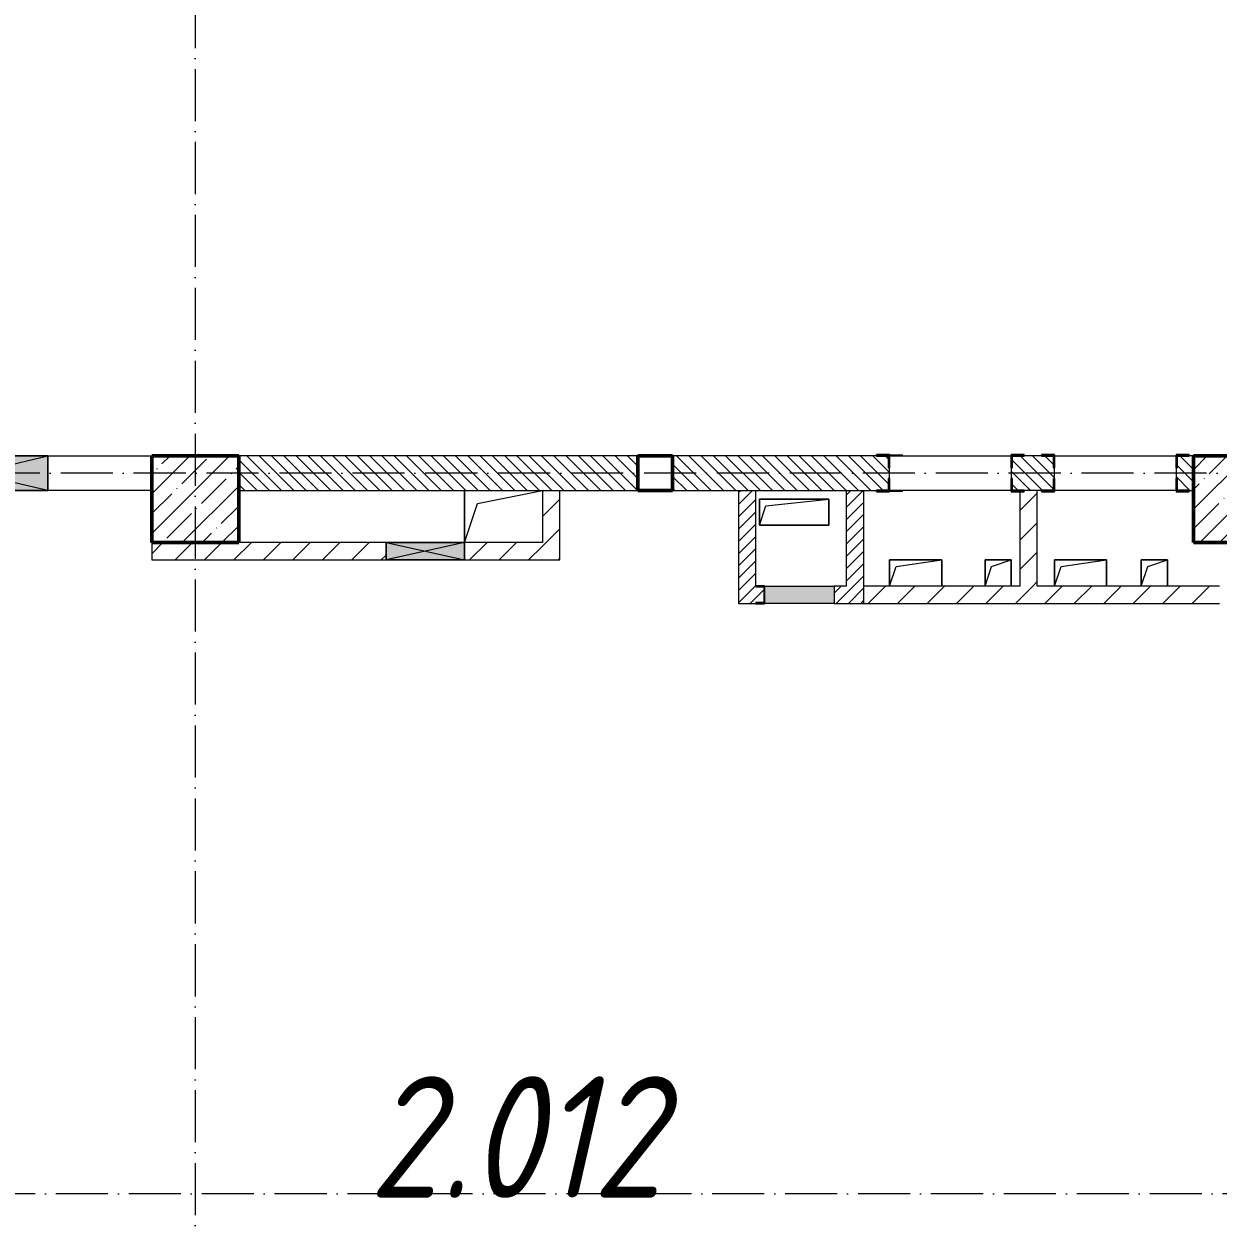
# Model space of a CAD drawing. Header units: millimetres. Extents: x -12989 to 629078, y -109036 to 555275.
# Drawn here: x 63223 to 70102, y 122487 to 129382 of the extents above; entities that cross this region are included whole.
import ezdxf

# ---------------------------------------------------------------- set-up
doc = ezdxf.new("R2010")
doc.units = ezdxf.units.MM
doc.linetypes.add('50_200_ШТРИХ_1Т_ш5_п1_п1_', pattern=[700, 500, -100, 0, -100])
for name, color, linetype, lineweight in [('A-DETL-GENF-OTLN', 7, 'Continuous', 9), ('A-FLOR-____-OTLN', 7, 'Continuous', 9), ('A-GENM-____-MCUT', 7, 'Continuous', 25), ('A-GENM-____-OTLN', 7, 'Continuous', 9), ('A-GENM-____-OTLN-1', 7, 'Continuous', 25), ('A-GLAZ-____-OTLN', 7, 'Continuous', 9), ('A-WALL-____-MCUT', 7, 'Continuous', 13), ('A-WALL-____-PATT-1', 7, 'Continuous', 9), ('A-WALL-FNSH-MCUT-1', 7, 'Continuous', 9), ('I-WALL-____-OTLN', 7, 'Continuous', 9), ('S-COLS-____-MCUT', 7, 'Continuous', 50), ('S-COLS-____-OTLN', 7, 'Continuous', 9), ('S-GRID-____-OTLN-1', 7, '50_200_ШТРИХ_1Т_ш5_п1_п1_', 9), ('Марки помещений', 7, 'Continuous', 9)]:
    doc.layers.add(name, color=color, linetype=linetype, lineweight=lineweight)
doc.styles.add('ISOCPEUR_I_2', font='isocpeui.ttf', dxfattribs={"width": 0.85, "height": 2.3})
pattern_1 = [(45, (43259.71, 63713.66), (-35.35534, 35.35534), [])]
pattern_2 = [(45, (43259.71, 63713.66), (-84.85281, 84.85281), [])]

# ---------------------------------------------------------------- blocks, each defined once
blk = doc.blocks.new('BSC_Колонна _Прямоугольная - 500х500-V12-АР1_План отверстий 2 этажа в осях 1-64_Ю-ЯЯ')
at = {"layer": 'S-COLS-____-OTLN'}
h = blk.add_hatch(dxfattribs=at)
h.set_pattern_fill('FP_21', color=256, style=0, pattern_type=2)
h.set_pattern_definition([(45, (-26950, -62931.04), (-114.04925, 114.04925), []), (45, (-26835.95, -62931.04), (-114.04925, 114.04925), [201.613, -40.323, 3.353, -36.97])])
h.paths.add_polyline_path([(-250, -250), (250, -250), (250, 250), (-250, 250)], flags=0)
at = {"layer": 'S-COLS-____-MCUT'}
for p, q in [((250, 250), (-250, 250)), ((-250, 250), (-250, -250)), ((250, -250), (250, 250)), ((-250, -250), (250, -250))]:
    blk.add_line(p, q, dxfattribs=at)
blk = doc.blocks.new('BSC_Колонна _Прямоугольная - 500х500-V50-АР1_План отверстий 2 этажа в осях 1-64_Ю-ЯЯ')
at = {"layer": 'S-COLS-____-OTLN'}
h = blk.add_hatch(dxfattribs=at)
h.set_pattern_fill('FP_60', color=256, style=0, pattern_type=2)
h.set_pattern_definition([(45, (-20950, -62931.04), (-114.04925, 114.04925), []), (45, (-20835.95, -62931.04), (-114.04925, 114.04925), [201.613, -40.323, 3.353, -36.97])])
h.paths.add_polyline_path([(-250, -250), (250, -250), (250, 250), (-250, 250)], flags=0)
at = {"layer": 'S-COLS-____-MCUT'}
for p, q in [((250, 250), (-250, 250)), ((-250, 250), (-250, -250)), ((250, -250), (250, 250)), ((-250, -250), (250, -250))]:
    blk.add_line(p, q, dxfattribs=at)
blk = doc.blocks.new('Фахверк_СКБ_Уголок - 200_3960-28268576-АР1_План отверстий 2 этажа в осях 1-64_Ю-ЯЯ')
at = {"layer": 'A-GENM-____-MCUT'}
for p, q in [((200, 156), (125, 156)), ((125, 156), (125, 81)), ((131, 81), (131, 150)), ((131, 150), (200, 150)), ((200, 150), (200, 156)), ((125, 81), (131, 81)), ((131, 19), (125, 19)), ((125, 19), (125, -56)), ((131, -50), (131, 19)), ((125, -56), (200, -56)), ((200, -50), (131, -50)), ((200, -56), (200, -50))]:
    blk.add_line(p, q, dxfattribs=at)
blk = doc.blocks.new('154_Стойка_СКБ_Уголок - СМ-2180_200-28268025-АР1_План отверстий 2 этажа в осях 1-64_Ю-ЯЯ')
at = {"layer": 'A-GENM-____-MCUT'}
for p, q in [((125, 156), (125, 81)), ((200, 156), (125, 156)), ((131, 81), (131, 150)), ((131, 150), (200, 150)), ((200, 150), (200, 156)), ((125, 81), (131, 81)), ((131, 19), (125, 19)), ((125, 19), (125, -56)), ((131, -50), (131, 19)), ((125, -56), (200, -56)), ((200, -50), (131, -50)), ((200, -56), (200, -50))]:
    blk.add_line(p, q, dxfattribs=at)
blk = doc.blocks.new('Фахверк_СКБ_Уголок - 200_3960_зеркало-28268689-АР1_План отверстий 2 этажа в осях 1-64_Ю-ЯЯ')
at = {"layer": 'A-GENM-____-MCUT'}
for p, q in [((200, 156), (125, 156)), ((125, 156), (125, 81)), ((131, 81), (131, 150)), ((131, 150), (200, 150)), ((200, 150), (200, 156)), ((125, 81), (131, 81)), ((131, 19), (125, 19)), ((125, 19), (125, -56)), ((131, -50), (131, 19)), ((125, -56), (200, -56)), ((200, -50), (131, -50)), ((200, -56), (200, -50))]:
    blk.add_line(p, q, dxfattribs=at)
blk = doc.blocks.new('Стойка_Влож_Уголок_Опорный - Уголок-28213941-АР1_План отверстий 2 этажа в осях 1-64_Ю-ЯЯ')
at = {"layer": 'A-GENM-____-OTLN'}
for p, q in [((-212, -6), (-212, 0)), ((0, 0), (0, -6)), ((-212, -75), (-212, -6)), ((-212, -6), (-206, -6)), ((-6, -6), (0, -6)), ((0, -6), (0, -75)), ((-212, -75), (-206, -75)), ((-6, -75), (0, -75))]:
    blk.add_line(p, q, dxfattribs=at)
blk = doc.blocks.new('AR_Отверстие Ниша - Лючок-32403922-АР1_План отверстий 2 этажа в осях 1-64_Ю-ЯЯ')
at = {"layer": 'A-GLAZ-____-OTLN'}
blk.add_hatch(color=256, dxfattribs=at).paths.add_polyline_path([(-200, 50), (-200, -50), (200, -50), (200, 50)], flags=0)
for p, q in [((-200, 50), (200, 50)), ((-200, -50), (-200, 50)), ((200, -50), (-200, -50))]:
    blk.add_line(p, q, dxfattribs=at)
blk = doc.blocks.new('154_Фахверк_СКБ_Швеллер - Тип_100_3960_зеркало-29769493-АР1_План отверстий 2 этажа в осях 1-64_Ю-ЯЯ')
at = {"layer": 'A-GENM-____-MCUT'}
for p, q in [((175, 50), (125, 50)), ((125, 50), (125, -50)), ((128, 47), (175, 47)), ((128, -47), (128, 47)), ((175, 47), (175, 50)), ((125, -50), (175, -50)), ((175, -47), (128, -47)), ((175, -50), (175, -47))]:
    blk.add_line(p, q, dxfattribs=at)
blk = doc.blocks.new('AR_Отверстие прямоугольное _в плите_ - AR_Отверстие прямоугольное _в плите_-30229441-АР1_План отверстий 2 этажа в осях 1-64_Ю-ЯЯ')
at = {"layer": 'A-GENM-____-OTLN'}
for p, q in [((150, 75), (-150, 75)), ((-150, 75), (-150, -75)), ((-112.5, 37.5), (150, 75)), ((150, -75), (150, 75)), ((-150, -75), (-112.5, 37.5))]:
    blk.add_line(p, q, dxfattribs=at)
blk = doc.blocks.new('AR_Отверстие прямоугольное _в плите_ - AR_Отверстие прямоугольное _в плите_-30423627-АР1_План отверстий 2 этажа в осях 1-64_Ю-ЯЯ')
at = {"layer": 'A-GENM-____-OTLN'}
for p, q in [((75, 75), (-75, 75)), ((-75, 75), (-75, -75)), ((-37.5, 37.5), (75, 75)), ((75, -75), (75, 75)), ((-75, -75), (-37.5, 37.5))]:
    blk.add_line(p, q, dxfattribs=at)
blk = doc.blocks.new('AR_Отверстие прямоугольное _в плите_ - AR_Отверстие прямоугольное _в плите_-V155-АР1_План отверстий 2 этажа в осях 1-64_Ю-ЯЯ')
at = {"layer": 'A-GENM-____-OTLN'}
for p, q in [((200, 75), (-200, 75)), ((-200, 75), (-200, -75)), ((-162.5, 37.5), (200, 75)), ((200, -75), (200, 75)), ((-200, -75), (-162.5, 37.5)), ((-200, -75), (200, -75))]:
    blk.add_line(p, q, dxfattribs=at)
blk = doc.blocks.new('AR_Отверстие прямоугольное _в плите_ - AR_Отверстие прямоугольное _в плите_-V196-АР1_План отверстий 2 этажа в осях 1-64_Ю-ЯЯ')
at = {"layer": 'A-GENM-____-OTLN'}
for p, q in [((-225, 150), (-225, -150)), ((-150, 75), (225, 150)), ((-225, -150), (-150, 75))]:
    blk.add_line(p, q, dxfattribs=at)
blk = doc.blocks.new('BSC_Колонна _Прямоугольная1 - 200х200 _металл_-35201446-АР1_План отверстий 2 этажа в осях 1-64_Ю-ЯЯ')
at = {"layer": 'S-COLS-____-MCUT'}
for p, q in [((100, 100), (-100, 100)), ((-100, 100), (-100, -100)), ((100, -100), (100, 100)), ((-100, -100), (100, -100))]:
    blk.add_line(p, q, dxfattribs=at)
blk = doc.blocks.new('AR_Отверстие прямоугольное _в стене_ - AR_Отверстие прямоугольное _в стене__ОВ-36815002-АР1_План отверстий 2 этажа в осях 1-64_Ю-ЯЯ')
at = {"layer": 'A-GLAZ-____-OTLN'}
blk.add_hatch(color=256, dxfattribs=at).paths.add_polyline_path([(225, -50), (225, 50), (-225, 50), (-225, -50)], flags=0)
at = {"layer": 'A-DETL-GENF-OTLN'}
for p, q in [((-225, -50), (-225, 50)), ((-225, 50), (225, 50)), ((225, 50), (-225, -50)), ((-225, 50), (225, -50)), ((225, 50), (-225, 50)), ((-225, 50), (-225, -50)), ((225, 50), (225, -50)), ((225, -50), (225, 50)), ((225, -50), (-225, -50)), ((-225, -50), (225, -50))]:
    blk.add_line(p, q, dxfattribs=at)
blk = doc.blocks.new('AR_Отверстие прямоугольное _в стене_ - AR_Отверстие прямоугольное _в стене__ОВ-36798040-АР1_План отверстий 2 этажа в осях 1-64_Ю-ЯЯ')
at = {"layer": 'A-GLAZ-____-OTLN'}
blk.add_hatch(color=256, dxfattribs=at).paths.add_polyline_path([(425, -100), (425, 100), (-425, 100), (-425, -100)], flags=0)
at = {"layer": 'A-DETL-GENF-OTLN'}
for p, q in [((-425, -100), (-425, 100)), ((-425, 100), (425, 100)), ((425, 100), (-425, -100)), ((-425, 100), (425, -100)), ((425, 100), (-425, 100)), ((-425, 100), (-425, -100)), ((425, 100), (425, -100)), ((425, -100), (425, 100)), ((425, -100), (-425, -100)), ((-425, -100), (425, -100))]:
    blk.add_line(p, q, dxfattribs=at)
blk = doc.blocks.new('2этаж')
at = {"layer": 'S-GRID-____-OTLN-1', "color": 251, "ltscale": 0.6, "true_color": 0x636466}
for p, q in [((5358.3, 549630.9), (5358.3, 511907.5)), ((88482.7, 522097), (-20260.4, 522097)), ((59888.4, 517947), (-20260.4, 517947))]:
    blk.add_line(p, q, dxfattribs=at)

msp = doc.modelspace()

# ---------------------------------------------------------------- hatches: boundary and pattern name
at = {"layer": 'A-WALL-____-PATT-1'}
h = msp.add_hatch(dxfattribs=at)
h.set_pattern_fill('FP_6', color=256, style=0, pattern_type=2)
h.set_pattern_definition([(135, (43259.71, 63713.66), (-35.35534, -35.35534), [])])
h.paths.add_polyline_path([(69865.7115, 126694.7006), (69959.7115, 126694.7006), (69959.7115, 126894.7006), (69865.7115, 126894.7006), (69865.7115, 126825.7006), (69859.7115, 126825.7006), (69859.7115, 126763.7006), (69865.7115, 126763.7006)], flags=0)
h.paths.add_polyline_path([(66959.7115, 126694.7006), (68203.7115, 126694.7006), (68203.7115, 126763.7006), (68209.7115, 126763.7006), (68209.7115, 126825.7006), (68203.7115, 126825.7006), (68203.7115, 126894.7006), (66959.7115, 126894.7006), (66959.7115, 126721.0895)], flags=0)
h.paths.add_polyline_path([(66759.7115, 126694.7006), (66759.7115, 126894.7006), (64459.7115, 126894.7006), (64459.7115, 126694.7006), (66222.039, 126694.7006)], flags=0)
h.paths.add_polyline_path([(68959.7115, 126694.7006), (69153.7115, 126694.7006), (69153.7115, 126763.7006), (69159.7115, 126763.7006), (69159.7115, 126825.7006), (69153.7115, 126825.7006), (69153.7115, 126894.7006), (68915.7115, 126894.7006), (68915.7115, 126825.7006), (68909.7115, 126825.7006), (68909.7115, 126763.7006), (68915.7115, 126763.7006), (68915.7115, 126694.7006)], flags=0)
h = msp.add_hatch(dxfattribs=at)
h.set_pattern_fill('FP_4', color=256, style=0, pattern_type=2)
h.set_pattern_definition(pattern_2)
h.paths.add_polyline_path([(66222.039, 126294.7006), (66309.7115, 126294.7006), (66309.7115, 126694.7006), (66209.7115, 126694.7006), (66209.7115, 126294.7006)], flags=0)
h = msp.add_hatch(dxfattribs=at)
h.set_pattern_fill('FP_5', color=256, style=0, pattern_type=2)
h.set_pattern_definition(pattern_1)
h.paths.add_polyline_path([(67439.7115, 126044.7006), (67439.7115, 126694.7006), (67339.7115, 126694.7006), (67339.7115, 126044.7006)], flags=0)
h = msp.add_hatch(dxfattribs=at)
h.set_pattern_fill('FP_5', color=256, style=0, pattern_type=2)
h.set_pattern_definition(pattern_1)
h.paths.add_polyline_path([(67989.5397, 126044.7006), (68059.7115, 126044.7006), (68059.7115, 126694.7006), (67959.7115, 126694.7006), (67959.7115, 126044.7006)], flags=0)
h = msp.add_hatch(dxfattribs=at)
h.set_pattern_fill('FP_4', color=256, style=0, pattern_type=2)
h.set_pattern_definition(pattern_2)
h.paths.add_polyline_path([(68984.7115, 126144.7006), (69059.7115, 126144.7006), (69059.7115, 126694.7006), (68984.7115, 126694.7006), (68984.7115, 126688.7006), (68959.7115, 126688.7006), (68959.7115, 126144.7006)], flags=0)
h = msp.add_hatch(dxfattribs=at)
h.set_pattern_fill('FP_4', color=256, style=0, pattern_type=2)
h.set_pattern_definition(pattern_2)
h.paths.add_polyline_path([(66209.7115, 126294.7006), (66209.7115, 126394.7006), (65759.7115, 126394.7006), (65759.7115, 126294.7006)], flags=0)
h.paths.add_polyline_path([(65309.7115, 126294.7006), (65309.7115, 126394.7006), (63959.7115, 126394.7006), (63959.7115, 126294.7006), (64459.7115, 126294.7006)], flags=0)
h = msp.add_hatch(dxfattribs=at)
h.set_pattern_fill('FP_5', color=256, style=0, pattern_type=2)
h.set_pattern_definition(pattern_1)
h.paths.add_polyline_path([(67959.7115, 126044.7006), (67959.7115, 126144.7006), (67889.7115, 126144.7006), (67889.7115, 126044.7006)], flags=0)
h.paths.add_polyline_path([(67439.7115, 126047.7006), (67486.7115, 126047.7006), (67486.7115, 126141.7006), (67439.7115, 126141.7006), (67439.7115, 126094.7006)], flags=0)
h = msp.add_hatch(dxfattribs=at)
h.set_pattern_fill('FP_4', color=256, style=0, pattern_type=2)
h.set_pattern_definition(pattern_2)
h.paths.add_polyline_path([(70109.7115, 126044.7006), (70109.7115, 126144.7006), (68059.7115, 126144.7006), (68059.7115, 126044.7006), (69757.0404, 126044.7006)], flags=0)

# ---------------------------------------------------------------- linework, layer by layer
at = {"layer": 'A-FLOR-____-OTLN'}
for p, q in [((65759.7115, 126394.7006), (65759.7115, 126694.7006)), ((67459.7115, 126644.7006), (67859.7115, 126644.7006)), ((67459.7115, 126494.7006), (67459.7115, 126644.7006)), ((67859.7115, 126644.7006), (67859.7115, 126494.7006)), ((67859.7115, 126494.7006), (67459.7115, 126494.7006)), ((68209.7115, 126294.7006), (68509.7115, 126294.7006)), ((68209.7115, 126144.7006), (68209.7115, 126294.7006)), ((68509.7115, 126294.7006), (68509.7115, 126144.7006)), ((68759.7115, 126294.7006), (68909.7115, 126294.7006)), ((68759.7115, 126144.7006), (68759.7115, 126294.7006)), ((68909.7115, 126294.7006), (68909.7115, 126144.7006)), ((69159.7115, 126294.7006), (69459.7115, 126294.7006)), ((69159.7115, 126144.7006), (69159.7115, 126294.7006)), ((69459.7115, 126294.7006), (69459.7115, 126144.7006)), ((69659.7115, 126294.7006), (69809.7115, 126294.7006)), ((69659.7115, 126144.7006), (69659.7115, 126294.7006)), ((69809.7115, 126294.7006), (69809.7115, 126144.7006))]:
    msp.add_line(p, q, dxfattribs=at)
at = {"layer": 'A-WALL-____-MCUT'}
for p, q in [((66759.7115, 126894.7006), (64459.7115, 126894.7006)), ((68134.7115, 126894.7006), (66959.7115, 126894.7006)), ((69084.7115, 126894.7006), (68984.7115, 126894.7006)), ((69959.7115, 126894.7006), (69934.7115, 126894.7006)), ((68209.7115, 126763.7006), (68209.7115, 126825.7006)), ((68909.7115, 126825.7006), (68909.7115, 126763.7006)), ((69159.7115, 126763.7006), (69159.7115, 126825.7006)), ((69859.7115, 126825.7006), (69859.7115, 126763.7006)), ((64459.7115, 126694.7006), (66759.7115, 126694.7006)), ((66959.7115, 126694.7006), (68134.7115, 126694.7006)), ((69084.7115, 126694.7006), (68984.7115, 126694.7006)), ((69934.7115, 126694.7006), (69959.7115, 126694.7006))]:
    msp.add_line(p, q, dxfattribs=at)
at = {"layer": 'A-WALL-FNSH-MCUT-1'}
for p, q in [((66209.7115, 126694.7006), (66209.7115, 126394.7006)), ((66309.7115, 126294.7006), (66309.7115, 126694.7006)), ((67339.7115, 126694.7006), (67339.7115, 126044.7006)), ((67439.7115, 126144.7006), (67439.7115, 126694.7006)), ((67959.7115, 126694.7006), (67959.7115, 126144.7006)), ((68059.7115, 126694.7006), (68059.7115, 126044.7006)), ((68959.7115, 126688.7006), (68959.7115, 126144.7006)), ((69059.7115, 126144.7006), (69059.7115, 126694.7006)), ((63959.7115, 126394.7006), (63959.7115, 126294.7006)), ((65309.7115, 126394.7006), (64459.7115, 126394.7006)), ((66209.7115, 126394.7006), (65759.7115, 126394.7006)), ((63959.7115, 126294.7006), (65309.7115, 126294.7006)), ((65759.7115, 126294.7006), (66309.7115, 126294.7006)), ((67959.7115, 126144.7006), (67889.7115, 126144.7006)), ((68959.7115, 126144.7006), (68059.7115, 126144.7006)), ((70109.7115, 126144.7006), (69059.7115, 126144.7006)), ((67339.7115, 126044.7006), (67439.7115, 126044.7006)), ((67889.7115, 126044.7006), (70109.7115, 126044.7006))]:
    msp.add_line(p, q, dxfattribs=at)
at = {"layer": 'I-WALL-____-OTLN'}
for p, q in [((63359.7115, 126894.7006), (63959.7115, 126894.7006)), ((68209.7115, 126894.7006), (68909.7115, 126894.7006)), ((69159.7115, 126894.7006), (69859.7115, 126894.7006)), ((63959.7115, 126694.7006), (63359.7115, 126694.7006)), ((68909.7115, 126694.7006), (68209.7115, 126694.7006)), ((69859.7115, 126694.7006), (69159.7115, 126694.7006))]:
    msp.add_line(p, q, dxfattribs=at)

# ---------------------------------------------------------------- block references
msp.add_blockref('2этаж', (58851.3748, -395302.2823))
at = {"layer": 'A-GENM-____-OTLN', "rotation": 89.99999999999955}
msp.add_blockref('Стойка_Влож_Уголок_Опорный - Уголок-28213941-АР1_План отверстий 2 этажа в осях 1-64_Ю-ЯЯ', (68209.7115, 126900.7006), dxfattribs=at)
at = {"layer": 'A-GENM-____-OTLN'}
for name, p in [('AR_Отверстие прямоугольное _в плите_ - AR_Отверстие прямоугольное _в плите_-V196-АР1_План отверстий 2 этажа в осях 1-64_Ю-ЯЯ', (65984.7115, 126544.7006)), ('AR_Отверстие прямоугольное _в плите_ - AR_Отверстие прямоугольное _в плите_-V155-АР1_План отверстий 2 этажа в осях 1-64_Ю-ЯЯ', (67659.7115, 126569.7006)), ('AR_Отверстие прямоугольное _в плите_ - AR_Отверстие прямоугольное _в плите_-30229441-АР1_План отверстий 2 этажа в осях 1-64_Ю-ЯЯ', (68359.7115, 126219.7006)), ('AR_Отверстие прямоугольное _в плите_ - AR_Отверстие прямоугольное _в плите_-30423627-АР1_План отверстий 2 этажа в осях 1-64_Ю-ЯЯ', (68834.7115, 126219.7006)), ('AR_Отверстие прямоугольное _в плите_ - AR_Отверстие прямоугольное _в плите_-30229441-АР1_План отверстий 2 этажа в осях 1-64_Ю-ЯЯ', (69309.7115, 126219.7006)), ('AR_Отверстие прямоугольное _в плите_ - AR_Отверстие прямоугольное _в плите_-30423627-АР1_План отверстий 2 этажа в осях 1-64_Ю-ЯЯ', (69734.7115, 126219.7006))]:
    msp.add_blockref(name, p, dxfattribs=at)
at = {"layer": 'A-GENM-____-OTLN-1', "rotation": 180}
for name, p in [('154_Стойка_СКБ_Уголок - СМ-2180_200-28268025-АР1_План отверстий 2 этажа в осях 1-64_Ю-ЯЯ', (68334.7115, 126844.7006)), ('Фахверк_СКБ_Уголок - 200_3960-28268576-АР1_План отверстий 2 этажа в осях 1-64_Ю-ЯЯ', (69284.7115, 126844.7006)), ('154_Фахверк_СКБ_Швеллер - Тип_100_3960_зеркало-29769493-АР1_План отверстий 2 этажа в осях 1-64_Ю-ЯЯ', (67614.7115, 126094.7006))]:
    msp.add_blockref(name, p, dxfattribs=at)
at = {"layer": 'A-GENM-____-OTLN-1'}
for p in [(68784.7115, 126744.7006), (69734.7115, 126744.7006)]:
    msp.add_blockref('Фахверк_СКБ_Уголок - 200_3960_зеркало-28268689-АР1_План отверстий 2 этажа в осях 1-64_Ю-ЯЯ', p, dxfattribs=at)
at = {"layer": 'A-GLAZ-____-OTLN', "rotation": 180}
for name, p in [('AR_Отверстие прямоугольное _в стене_ - AR_Отверстие прямоугольное _в стене__ОВ-36798040-АР1_План отверстий 2 этажа в осях 1-64_Ю-ЯЯ', (62934.7115, 126794.7006)), ('AR_Отверстие Ниша - Лючок-32403922-АР1_План отверстий 2 этажа в осях 1-64_Ю-ЯЯ', (67689.7115, 126094.7006))]:
    msp.add_blockref(name, p, dxfattribs=at)
at = {"layer": 'A-GLAZ-____-OTLN'}
msp.add_blockref('AR_Отверстие прямоугольное _в стене_ - AR_Отверстие прямоугольное _в стене__ОВ-36815002-АР1_План отверстий 2 этажа в осях 1-64_Ю-ЯЯ', (65534.7115, 126344.7006), dxfattribs=at)
at = {"layer": 'S-COLS-____-OTLN'}
for name, p in [('BSC_Колонна _Прямоугольная - 500х500-V50-АР1_План отверстий 2 этажа в осях 1-64_Ю-ЯЯ', (64209.7115, 126644.7006)), ('BSC_Колонна _Прямоугольная - 500х500-V12-АР1_План отверстий 2 этажа в осях 1-64_Ю-ЯЯ', (70209.7115, 126644.7006))]:
    msp.add_blockref(name, p, dxfattribs=at)
at = {"layer": 'S-COLS-____-OTLN', "rotation": 270.0000000000001}
msp.add_blockref('BSC_Колонна _Прямоугольная1 - 200х200 _металл_-35201446-АР1_План отверстий 2 этажа в осях 1-64_Ю-ЯЯ', (66859.7115, 126794.7006), dxfattribs=at)

# ---------------------------------------------------------------- texts
at = {"layer": 'Марки помещений', "insert": (65208.2102, 123320.9482), "char_height": 700, "width": 737.5525, "attachment_point": 1, "style": 'ISOCPEUR_I_2'}
msp.add_mtext('2.012', dxfattribs=at)

doc.saveas('drawing.dxf')
